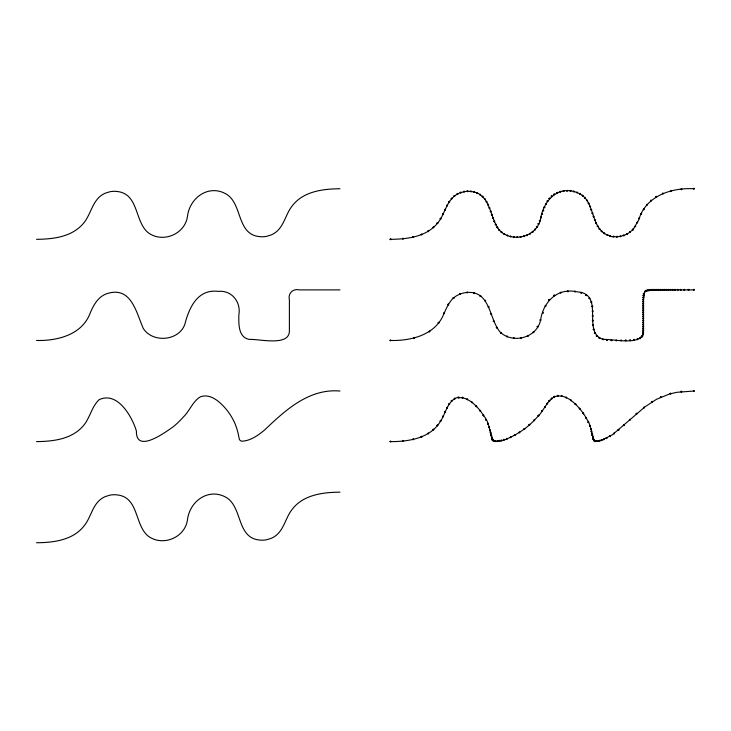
<?xml version="1.0" encoding="UTF-8"?>
<svg xmlns="http://www.w3.org/2000/svg" width="731" height="731" viewBox="0 0 731 731"><rect width="100%" height="100%" fill="white"/><g stroke="black" fill="none" stroke-linecap="round" stroke-linejoin="round"><path stroke-width="1.1" d="M596.715 441.241C595.82 440.802 595.418 440.427 595.518 441.588C596.542 440.756 598.561 441.296 596.807 441.149M594.97 440.848L594.623 441.323L595.071 440.939M594.531 440.674L594.166 441.149L594.513 440.236L594.888 440.921L597.565 441.113L601.805 440.181L612.322 434.826L645.098 406.756L656.63 399.227L669.687 393.927L676.988 392.291L693.947 391.039M493.599 440.848C494.074 439.751 495.472 441.816 493.745 440.921C488.948 433.967 490.273 422.966 483.94 416.131C478.686 407.505 468.233 396.028 458.09 397.874C458.785 398.34 459.205 397.107 458.639 397.024C458.273 396.823 457.953 397.143 457.908 397.326C447.518 400.46 445.91 413.198 440.491 421.239C430.422 438.262 408.666 441.716 390.528 441.606M493.644 440.747C493.187 442.602 494.531 439.404 492.749 440.336C498.981 445.581 521.203 432.112 527.499 426.548A90.178 90.178 0 0 0 537.303 417.045C543.709 410.95 546.569 401.502 554.299 396.832C564.743 393.031 574.31 402.297 580.515 409.625A62.153 62.153 0 0 1 586.847 419.21C591.644 425.469 590.739 434.452 594.55 440.784M594.047 440.473L594.111 440.382M593.7 440.144C594.001 442.127 593.389 439.459 593.526 438.792C591.324 439.596 595.308 440.236 593.81 440.044M491.671 437.577C493.032 439.559 490.921 435.155 491.835 437.522M592.75 437.175C593.344 439.687 592.466 434.315 592.923 437.129M593.545 439.596C594.933 439.13 592.128 439.349 593.508 439.614M36.55 340.472C57.073 341.011 81.662 334.926 89.886 313.8C93.34 305.33 98.21 296.128 107.695 293.433C131.388 286.177 136.395 312.905 143.322 328.521C152.742 343.159 178.711 341.112 184.833 324.4C189.018 307.733 197.635 288.754 218.249 291.377C231.919 289.951 241.303 302.36 238.827 315.18C238.735 323.934 238.187 337.375 249.335 339.44C259.103 338.736 290.033 347.042 289.394 330.357L289.394 300.012C287.758 293.414 292.912 288.27 299.509 289.896L339.961 289.896M390.528 340.472C411.05 341.011 435.649 334.926 443.863 313.8C446.349 308.29 448.861 302.597 453.092 298.239C453.046 298.129 452.973 298.047 453.028 297.819C453.101 297.572 453.375 297.407 453.622 297.471C454.444 297.846 453.823 298.659 453.375 298.449C455.249 295.562 462.184 292.802 466.387 292.537C490.574 290.116 488.884 318.734 500.095 332.038C512.897 344.301 537.111 337.841 540.62 319.895C543.252 301.775 557.68 287.493 576.741 291.806C606.026 293.496 580.834 332.441 603.322 339.44C613.09 338.736 644.011 347.042 643.371 330.357L643.371 300.012C645.793 289.33 640.648 292.354 653.487 289.896L693.947 289.896M339.961 391.039C308.93 388.325 285.273 410.31 264.531 430.056C258.281 435.173 251.181 440.409 242.875 441.149C240.938 441.497 239.165 440.153 239.092 438.161C237.913 431.592 236.095 425.086 232.86 419.21A62.153 62.153 0 0 0 226.537 409.625C220.333 402.297 210.756 393.031 200.321 396.832C192.591 401.502 189.731 410.95 183.317 417.045A90.178 90.178 0 0 1 173.521 426.548C166.266 431.592 135.902 454.444 136.405 431.062C132 416.277 117.463 391.14 99.178 399.647C91 407.213 89.895 419.585 81.854 427.379C70.304 439.486 52.394 441.433 36.55 441.606M339.961 188.762C322.965 188.845 303.082 191.385 292.126 206.014C286.068 213.598 284.514 223.997 277.442 230.841A21.976 21.976 0 0 1 271.11 234.962L266.477 236.378A23.008 23.008 0 0 1 259.404 236.606C236.789 234.313 242.537 204.771 226.875 194.428C209.221 183.645 189.722 197.37 187.465 216.413C184.925 234.596 162.09 243.578 147.79 232.385C134.577 220.945 138.707 193.715 117.115 191.485A23.008 23.008 0 0 0 110.034 191.714L105.401 193.13A21.976 21.976 0 0 0 99.069 197.251C91.165 205.091 89.822 217.235 81.854 225.111C70.304 237.219 52.394 239.156 36.55 239.329M693.947 188.762C672.072 187.438 646.487 195.698 639.186 218.496C638.73 221.054 635.193 224.819 635.193 226.811C635.495 226.866 635.742 226.436 635.705 226.308C634.307 224.234 634.206 230.978 631.429 230.841A21.976 21.976 0 0 1 625.087 234.962L620.455 236.378A23.008 23.008 0 0 1 613.382 236.606C611.966 237.877 604.775 232.933 607.671 234.953C607.689 235.574 606.438 235.574 606.693 234.733C589.369 226.345 595.856 198.96 576.741 192.445C557.771 184.879 543.279 201.226 540.62 218.752C537.212 236.743 512.824 243.249 500.095 230.905C489.13 218.733 491.634 193.605 471.093 191.485A23.008 23.008 0 0 0 464.021 191.714L459.388 193.13A21.976 21.976 0 0 0 453.056 197.251C445.142 205.091 443.799 217.235 435.831 225.111C424.282 237.219 406.381 239.156 390.528 239.329M339.961 492.173C322.965 492.255 303.082 494.805 292.126 509.425C286.068 517.009 284.514 527.407 277.442 534.26A21.976 21.976 0 0 1 271.11 538.381L266.477 539.789A23.008 23.008 0 0 1 259.404 540.017C236.789 537.733 242.537 508.182 226.875 497.838C209.221 487.065 189.722 500.781 187.465 519.823C184.925 538.007 162.09 546.989 147.79 535.796C134.577 524.355 138.707 497.126 117.115 494.896A23.008 23.008 0 0 0 110.034 495.134L105.401 496.541A21.976 21.976 0 0 0 99.069 500.662C92.005 507.515 90.452 517.904 84.385 525.498C73.429 540.118 53.555 542.667 36.55 542.74M597.867 441.159C599.694 442.045 598.141 439.459 597.702 440.994M390.025 239.293C391.286 240.928 391.039 237.548 390.034 239.256M390.025 340.436C391.405 342.035 390.811 338.645 390.025 340.436M390.025 441.57C391.368 443.169 390.93 439.834 390.034 441.533M402.498 238.708C403.74 240.362 403.485 236.954 402.498 238.671M402.498 440.985C403.804 442.611 403.393 439.212 402.498 440.948M412.759 237.054C414.13 238.644 413.618 235.318 412.768 237.027M413.783 337.95C415.135 339.568 414.632 336.169 413.783 337.914M412.759 439.331C414.084 440.921 413.673 437.641 412.777 439.258M421.093 234.514C422.344 236.14 422.052 232.805 421.102 234.441M427.736 231.234C429.088 232.833 428.604 229.488 427.736 231.197M421.093 436.791C422.308 438.454 422.107 435.036 421.093 436.754M429.006 331.563C430.257 333.208 429.992 329.827 429.015 331.527M432.953 227.387C434.324 228.977 433.803 225.641 432.953 227.35M427.736 433.51C429.06 435.1 428.649 431.802 427.745 433.437M437.001 223.147C438.362 224.764 437.851 221.329 437.001 223.147M440.144 218.67C441.396 220.323 441.122 216.924 440.144 218.67M432.953 429.664C434.333 431.272 433.739 427.873 432.953 429.664M438.134 322.81C439.477 324.409 438.965 321.128 438.143 322.736M442.63 214.128C443.945 215.764 443.553 212.328 442.63 214.128M437.001 425.424C438.362 427.032 437.851 423.605 437.001 425.424M444.731 209.687C446.102 211.296 445.535 207.869 444.731 209.687M446.687 205.502C448.048 207.083 447.536 203.83 446.696 205.429M443.598 313.27C444.941 314.915 444.375 311.452 443.598 313.27M440.144 420.946C441.396 422.6 441.122 419.201 440.144 420.946M448.77 201.747C450.077 203.355 449.702 200.066 448.788 201.683M442.63 416.405C443.945 418.041 443.553 414.605 442.63 416.405M451.201 198.576C452.544 200.184 452.05 196.822 451.201 198.576M447.82 304.489C449.172 306.088 448.651 302.735 447.82 304.452M444.731 411.955C446.102 413.572 445.535 410.146 444.731 411.955M453.969 195.999C455.349 197.589 454.81 194.245 453.978 195.963M446.687 407.779C448.039 409.36 447.536 406.107 446.696 407.706M448.77 404.024C450.077 405.632 449.702 402.352 448.788 403.951M457.012 193.998C458.328 195.634 457.88 192.216 457.012 193.962M451.228 400.88C452.58 402.525 452.069 399.08 451.228 400.88M460.247 192.564C461.617 194.154 461.124 190.791 460.256 192.527M454.243 398.587C455.623 400.204 455.002 396.796 454.243 398.587M459.516 293.972C460.85 295.607 460.329 292.19 459.516 293.972M463.609 191.668C464.879 193.295 464.614 189.914 463.609 191.632M467.018 191.294C468.397 192.911 467.767 189.484 467.018 191.294M462.12 397.655C463.481 399.281 462.933 395.873 462.12 397.655M466.643 292.446C467.904 294.118 467.63 290.636 466.643 292.446M470.398 191.431C471.742 193.048 471.294 189.667 470.408 191.394M473.688 192.052C474.986 193.669 474.611 190.352 473.697 191.979M466.734 399.336C467.995 400.963 467.73 397.618 466.743 399.263M476.804 193.139C478.175 194.766 477.645 191.348 476.804 193.139M473.688 293.186C474.949 294.84 474.657 291.45 473.697 293.149M471.422 402.333C472.802 403.905 472.226 400.643 471.44 402.26M479.673 194.684C480.87 196.356 480.687 192.993 479.673 194.647M482.222 196.657C483.566 198.293 483.081 194.848 482.222 196.657M475.872 406.308C477.133 407.935 476.877 404.59 475.881 406.235M479.975 296.018C481.281 297.654 480.897 294.227 479.975 296.018M484.388 199.042C485.768 200.669 485.146 197.26 484.388 199.042M486.206 201.774C487.522 203.437 486.992 199.992 486.206 201.774M479.792 410.831C481.172 412.421 480.642 409.086 479.801 410.795M487.741 204.79C488.993 206.462 488.728 203.026 487.741 204.753M484.817 300.761C486.097 302.369 485.795 299.07 484.827 300.688M489.076 208.015C490.428 209.596 489.88 206.316 489.085 207.942M483.045 415.464C484.351 417.099 483.931 413.691 483.045 415.427M490.273 211.36C491.57 212.995 491.195 209.642 490.282 211.323M491.415 214.768C492.731 216.385 492.347 213.023 491.424 214.731M488.207 306.983C489.514 308.619 489.121 305.183 488.207 306.983M492.575 218.158C493.955 219.748 493.416 216.403 492.584 218.121M485.576 419.886C486.892 421.504 486.49 418.159 485.585 419.813M493.827 221.456C495.189 223.065 494.695 219.72 493.836 221.429M490.784 314.01C492.146 315.591 491.597 312.311 490.793 313.937M487.458 423.889C488.701 425.533 488.436 422.171 487.467 423.825M495.243 224.6C496.568 226.19 496.157 222.891 495.252 224.527M488.774 427.37C490.09 429.006 489.697 425.57 488.774 427.37M493.261 321.147C494.649 322.746 494.046 319.365 493.261 321.147M489.669 430.257C491.013 431.866 490.556 428.503 489.669 430.221M496.897 227.496C498.213 229.141 497.793 225.687 496.897 227.496M490.273 432.578C491.588 434.187 491.159 430.879 490.282 432.505M490.684 434.415C491.963 436.041 491.597 432.734 490.693 434.342M490.985 435.877C492.338 437.458 491.844 434.205 490.994 435.813M498.853 230.082C500.105 231.736 499.83 228.374 498.871 230.018M491.588 438.746C492.886 440.172 492.511 437.385 491.597 438.673M491.78 439.358C493.178 440.93 492.557 437.586 491.78 439.358M492 439.852C493.854 442.712 492.63 438.719 492 439.815M496.312 327.698C497.564 329.361 497.29 325.935 496.312 327.662M501.201 232.294C502.48 233.947 502.133 230.503 501.201 232.294M494.229 441.113C496.486 442.62 497.747 439.879 494.229 441.076M503.897 234.094C505.185 235.72 504.792 232.403 503.906 234.057M500.644 332.98C501.914 334.597 501.63 331.262 500.653 332.907M497.308 441.067C498.661 442.694 498.177 439.24 497.308 441.067M498.889 440.848C500.232 442.493 499.648 439.039 498.889 440.848M506.885 235.483C508.264 237.1 507.643 233.692 506.885 235.483M500.872 440.455C502.133 442.081 501.877 438.737 500.881 440.382M506.537 336.479C507.789 338.133 507.542 334.725 506.546 336.443M510.083 236.46C511.417 238.059 510.932 234.761 510.092 236.387M503.367 439.806C504.701 441.442 504.216 438.015 503.367 439.806M513.427 237.027C514.798 238.598 514.258 235.318 513.436 236.954M506.455 438.792C507.807 440.427 507.277 436.983 506.455 438.792M516.826 237.182C518.151 238.827 517.639 235.455 516.826 237.182M513.427 338.161C514.77 339.796 514.249 336.351 513.427 338.161M510.128 437.302C511.508 438.902 510.942 435.521 510.128 437.302M520.225 236.935C521.55 238.544 521.066 235.245 520.234 236.862M514.313 435.219C515.638 436.809 515.227 433.501 514.322 435.146M523.542 236.277C524.94 237.877 524.337 234.468 523.542 236.277M520.6 338.024C521.925 339.613 521.514 336.306 520.609 337.95M518.955 432.441C520.244 434.086 519.869 430.723 518.964 432.405M526.695 235.208C527.956 236.835 527.7 233.491 526.713 235.135M529.628 233.728C530.971 235.327 530.459 232.038 529.637 233.655M523.917 428.96C525.26 430.596 524.703 427.206 523.917 428.96M527.371 336.05C528.696 337.649 528.275 334.341 527.38 335.977M532.25 231.837C533.529 233.491 533.201 230.046 532.25 231.837M534.507 229.543C535.896 231.151 535.293 227.743 534.507 229.543M528.942 424.839C530.249 426.493 529.829 423.03 528.942 424.839M536.399 226.875C537.705 228.492 537.303 225.194 536.408 226.802M533.054 332.258C534.297 333.912 534.041 330.494 533.054 332.221M537.989 223.914C539.304 225.55 538.857 222.142 537.989 223.887M539.359 220.735C540.721 222.361 540.145 218.989 539.359 220.735M540.584 217.409C541.936 219.008 541.452 215.672 540.584 217.372M533.749 420.279C535.055 421.915 534.663 418.516 533.749 420.279M537.139 326.73C538.528 328.338 537.925 324.93 537.139 326.73M541.735 214.009C543.115 215.627 542.493 212.218 541.735 214.009M542.886 210.61C544.23 212.218 543.773 208.865 542.886 210.574M540.054 320.041C541.305 321.704 541.041 318.277 540.054 320.004M544.111 207.284C545.49 208.892 544.906 205.457 544.111 207.284M545.481 204.104C546.815 205.703 546.377 202.377 545.481 204.068M538.034 415.573C539.286 417.218 539.012 413.865 538.053 415.5M542.493 312.877C543.928 314.412 543.261 311.178 542.503 312.804M547.071 201.144C548.314 202.798 548.076 199.38 547.071 201.107M545.162 305.933C546.56 307.504 545.947 304.187 545.162 305.896M548.963 198.476C550.397 200.047 549.685 196.694 548.963 198.476M541.625 411.06C542.877 412.704 542.621 409.323 541.634 411.023M551.211 196.182C552.563 197.818 552.015 194.419 551.211 196.182M544.504 407.012C545.801 408.629 545.427 405.312 544.513 406.939M548.734 299.893C550.041 301.528 549.657 298.102 548.734 299.893M553.842 194.291C555.149 195.935 554.738 192.518 553.842 194.254M546.843 403.576C548.149 405.193 547.674 401.876 546.852 403.503M548.944 400.762C550.297 402.388 549.776 398.952 548.944 400.762M556.766 192.82C558.082 194.437 557.689 191.093 556.775 192.783M553.842 295.425C555.249 296.996 554.628 293.679 553.842 295.388M551.22 398.459C552.508 400.113 552.152 396.677 551.22 398.459M559.928 191.741C561.262 193.386 560.732 189.969 559.928 191.741M553.961 396.714C555.249 398.331 554.866 395.042 553.979 396.65M563.245 191.083C564.496 192.756 564.222 189.32 563.245 191.047M560.293 292.656C561.609 294.264 561.161 290.947 560.302 292.583M557.324 395.818C558.658 397.454 558.192 394.073 557.324 395.818M566.635 190.837C567.923 192.491 567.576 189.046 566.635 190.837M561.317 396.056C562.66 397.673 562.176 394.274 561.317 396.056M570.043 190.992C571.331 192.609 571.002 189.311 570.052 190.919M567.393 291.413C568.727 293.021 568.243 289.723 567.411 291.34M565.785 397.582C567.155 399.181 566.644 395.818 565.794 397.545M573.378 191.568C574.73 193.167 574.21 189.841 573.396 191.495M576.585 192.545C577.865 194.199 577.517 190.754 576.585 192.545M570.491 400.378C571.816 401.986 571.322 398.66 570.5 400.305M574.465 291.541C575.672 293.204 575.48 289.851 574.475 291.505M579.573 193.934C580.834 195.579 580.542 192.189 579.573 193.898M582.269 195.725C583.649 197.352 583.027 193.943 582.269 195.725M575.087 404.206C576.33 405.86 576.074 402.443 575.087 404.17M580.807 292.848C582.068 294.492 581.803 291.112 580.816 292.811M584.608 197.937C585.869 199.6 585.586 196.173 584.617 197.9M586.573 200.522C587.962 202.121 587.358 198.741 586.573 200.522M579.263 408.675C580.606 410.301 580.112 406.939 579.272 408.638M588.227 203.419C589.57 205.036 589.113 201.674 588.227 203.382M585.741 295.169C587.002 296.795 586.737 293.451 585.75 295.096M589.643 206.562C591.013 208.134 590.438 204.872 589.652 206.489M582.826 413.38C584.087 415.007 583.786 411.672 582.835 413.307M590.886 209.861C592.265 211.442 591.69 208.189 590.904 209.788M589.022 298.33C590.365 299.938 589.899 296.585 589.031 298.294M592.046 213.251C593.408 214.887 592.868 211.451 592.046 213.251M585.677 417.958C587.03 419.539 586.564 416.231 585.686 417.885M593.197 216.659C594.586 218.258 594.02 214.85 593.197 216.659M590.977 302.159C592.284 303.794 591.872 300.377 590.977 302.122M594.394 220.013C595.728 221.612 595.235 218.313 594.404 219.94M587.834 422.171C589.186 423.752 588.693 420.499 587.843 422.098M591.946 306.481C593.353 308.034 592.704 304.781 591.955 306.408M592.265 311.123C593.581 312.74 593.234 309.35 592.274 311.086M592.302 315.911C593.682 317.519 593.106 314.092 592.302 315.911M592.348 320.662C593.654 322.298 593.243 318.89 592.348 320.626M595.728 223.229C597.053 224.837 596.569 221.539 595.738 223.156M592.594 325.222C593.901 326.839 593.499 323.541 592.603 325.149M589.387 425.899C590.73 427.534 590.191 424.117 589.387 425.899M593.216 329.407C594.55 331.015 594.12 327.671 593.216 329.37M597.264 226.244C598.598 227.88 598.077 224.463 597.264 226.244M590.456 429.051C591.717 430.714 591.443 427.242 590.456 429.051M594.376 333.044C595.692 334.679 595.281 331.28 594.385 333.007M591.169 431.61C592.549 433.227 591.918 429.801 591.169 431.61M591.662 433.647C593.024 435.265 592.503 431.838 591.662 433.647M599.082 228.977C600.361 230.63 600.014 227.186 599.082 228.977M592 435.274C593.261 436.919 592.987 433.547 592 435.237M592.64 438.426C593.864 439.587 593.572 437.092 592.649 438.39M596.268 335.958C597.638 337.539 597.09 334.268 596.277 335.885M601.247 231.361C602.572 232.988 602.143 229.571 601.247 231.361M599.009 338.024C600.306 339.65 599.932 336.306 599.018 337.987M603.797 233.335C605.085 234.98 604.747 231.563 603.797 233.299M602.508 339.33C603.769 340.975 603.495 337.603 602.518 339.294M599.274 440.702C600.58 442.319 600.16 438.984 599.283 440.665M601.074 440.217C602.353 441.862 601.988 438.49 601.074 440.181M609.782 235.967C611.089 237.584 610.677 234.222 609.782 235.93M606.593 340.052C607.872 341.669 607.543 338.371 606.602 339.979M603.331 439.413C604.638 441.021 604.245 437.695 603.34 439.34M613.062 236.588C614.36 238.233 614.003 234.815 613.071 236.561M606.145 438.161C607.507 439.742 606.958 436.462 606.154 438.088M611.089 340.363C612.35 342.007 612.066 338.627 611.089 340.326M616.452 236.725C617.732 238.379 617.348 234.971 616.452 236.725M609.563 436.261C610.906 437.906 610.367 434.47 609.563 436.261M615.822 340.427C617.055 342.108 616.781 338.7 615.822 340.427M619.861 236.36C621.167 237.968 620.756 234.642 619.87 236.287M613.547 433.556C614.908 435.155 614.378 431.793 613.547 433.52M623.223 235.464C624.594 237.036 624.018 233.774 623.232 235.391M620.61 340.427C621.853 342.099 621.578 338.7 620.61 340.427M618.143 429.91C619.449 431.537 619.038 428.138 618.143 429.874M626.458 234.021C627.838 235.62 627.299 232.266 626.458 233.984M625.297 340.381C626.613 342.007 626.22 338.654 625.307 340.344M629.501 232.029C630.871 233.6 630.296 230.356 629.51 231.955M623.415 425.287C624.722 426.886 624.338 423.605 623.424 425.214M632.269 229.443C633.64 231.042 633.119 227.688 632.269 229.406M629.702 340.226C631.118 341.816 630.424 338.426 629.702 340.226M629.409 419.795C630.652 421.44 630.387 418.086 629.418 419.722M636.774 222.516C638.145 224.097 637.624 220.808 636.792 222.443M633.649 339.878C635.038 341.487 634.444 338.078 633.649 339.878M638.739 218.341C640.054 219.958 639.634 216.604 638.739 218.341M640.831 213.891C642.229 215.49 641.617 212.1 640.831 213.891M636.966 339.285C638.245 340.92 637.843 337.567 636.966 339.248M636.116 413.728C637.377 415.354 637.121 412.01 636.125 413.655M643.326 209.349C644.632 210.967 644.285 207.577 643.326 209.313M639.479 338.371C640.785 339.988 640.365 336.644 639.488 338.334M641.16 337.119C642.512 338.736 642.01 335.346 641.16 337.119M642.869 301.291C644.249 302.881 643.728 299.536 642.878 301.254M642.869 299.372C644.203 300.998 643.737 297.627 642.878 299.335M642.896 297.471C644.185 299.116 643.783 295.79 642.905 297.444M643.015 295.671C644.404 297.279 643.81 293.871 643.015 295.671M642.869 305.138C644.166 306.764 643.792 303.42 642.878 305.101M642.869 303.21C644.121 304.882 643.883 301.41 642.869 303.21M643.289 294.026C644.596 295.626 644.212 292.354 643.307 293.953M646.469 204.872C647.849 206.498 647.227 203.09 646.469 204.872M642.869 310.903C644.221 312.512 643.755 309.149 642.878 310.867M642.869 308.975C644.148 310.629 643.801 307.23 642.878 308.939M642.869 307.057C644.185 308.674 643.792 305.311 642.878 307.02M642.869 314.741C644.121 316.413 643.883 312.941 642.869 314.741M642.869 312.822C644.258 314.421 643.664 311.031 642.869 312.822M642.174 335.602C643.426 337.229 643.17 333.884 642.183 335.529M642.869 318.588C644.148 320.233 643.81 316.843 642.878 318.552M642.869 316.669C644.166 318.296 643.792 314.951 642.878 316.633M642.869 322.426C644.221 324.043 643.755 320.681 642.878 322.398M642.869 320.507C644.148 322.161 643.801 318.762 642.878 320.47M642.869 326.273C644.148 327.917 643.828 324.5 642.869 326.273M642.869 324.354C644.258 325.953 643.664 322.563 642.869 324.354M642.677 333.884C643.929 335.511 643.636 332.176 642.686 333.811M642.851 332.029C644.102 333.692 643.837 330.266 642.851 331.993M642.869 330.12C644.148 331.764 643.81 328.374 642.878 330.083M642.869 328.192C644.203 329.818 643.746 326.455 642.878 328.155M644.605 291.495C645.921 293.122 645.528 289.778 644.614 291.459M645.756 290.728C647.063 292.345 646.588 289.028 645.765 290.655M647.2 290.244C648.516 291.861 648.105 288.517 647.209 290.17M650.517 200.632C651.796 202.277 651.476 198.859 650.517 200.632M643.518 407.551C644.888 409.132 644.358 405.842 643.527 407.487M648.863 289.988C650.17 291.623 649.758 288.224 648.863 289.951M650.681 289.887C651.997 291.505 651.568 288.142 650.681 289.851M655.734 196.785C656.995 198.439 656.721 195.058 655.734 196.749M652.582 289.86C653.962 291.468 653.377 288.069 652.582 289.86M654.501 289.86C655.862 291.486 655.296 288.06 654.501 289.86M651.586 401.84C652.865 403.457 652.555 400.159 651.595 401.767M656.42 289.86C657.69 291.532 657.352 288.069 656.42 289.86M658.348 289.86C659.691 291.495 659.198 288.051 658.348 289.86M662.377 193.505C663.693 195.113 663.309 191.778 662.387 193.441M660.267 289.86C661.656 291.468 661.062 288.041 660.267 289.86M662.185 289.86C663.574 291.477 662.98 288.06 662.185 289.86M664.113 289.86C665.429 291.505 665.009 288.051 664.113 289.86M660.367 397.097C661.765 398.697 661.153 395.307 660.367 397.097M666.051 289.86C667.366 291.505 666.955 288.051 666.051 289.86M670.702 190.965C671.963 192.609 671.688 189.228 670.711 190.928M668.043 289.86C669.358 291.514 668.892 288.041 668.043 289.86M670.126 289.86C671.396 291.532 671.049 288.069 670.126 289.86M672.328 289.86C673.626 291.523 673.224 288.041 672.328 289.86M670.025 393.653C671.332 395.307 670.903 391.871 670.025 393.653M674.695 289.86C675.974 291.514 675.627 288.078 674.695 289.86M677.29 289.86C678.67 291.477 678.048 288.051 677.29 289.86M680.972 189.311C682.288 190.946 681.849 187.547 680.972 189.274M680.296 289.86C681.557 291.532 681.219 288.069 680.296 289.86M683.869 289.86C685.185 291.505 684.773 288.051 683.869 289.86M680.872 391.642C682.133 393.296 681.859 389.906 680.881 391.606M688.191 289.86C689.534 291.505 689.004 288.078 688.191 289.86M693.436 188.726C694.706 190.352 694.441 187.008 693.454 188.653M693.436 289.86C694.779 291.505 694.24 288.087 693.436 289.86M693.436 391.003C694.706 392.62 694.423 389.303 693.454 390.93"/></g></svg>
